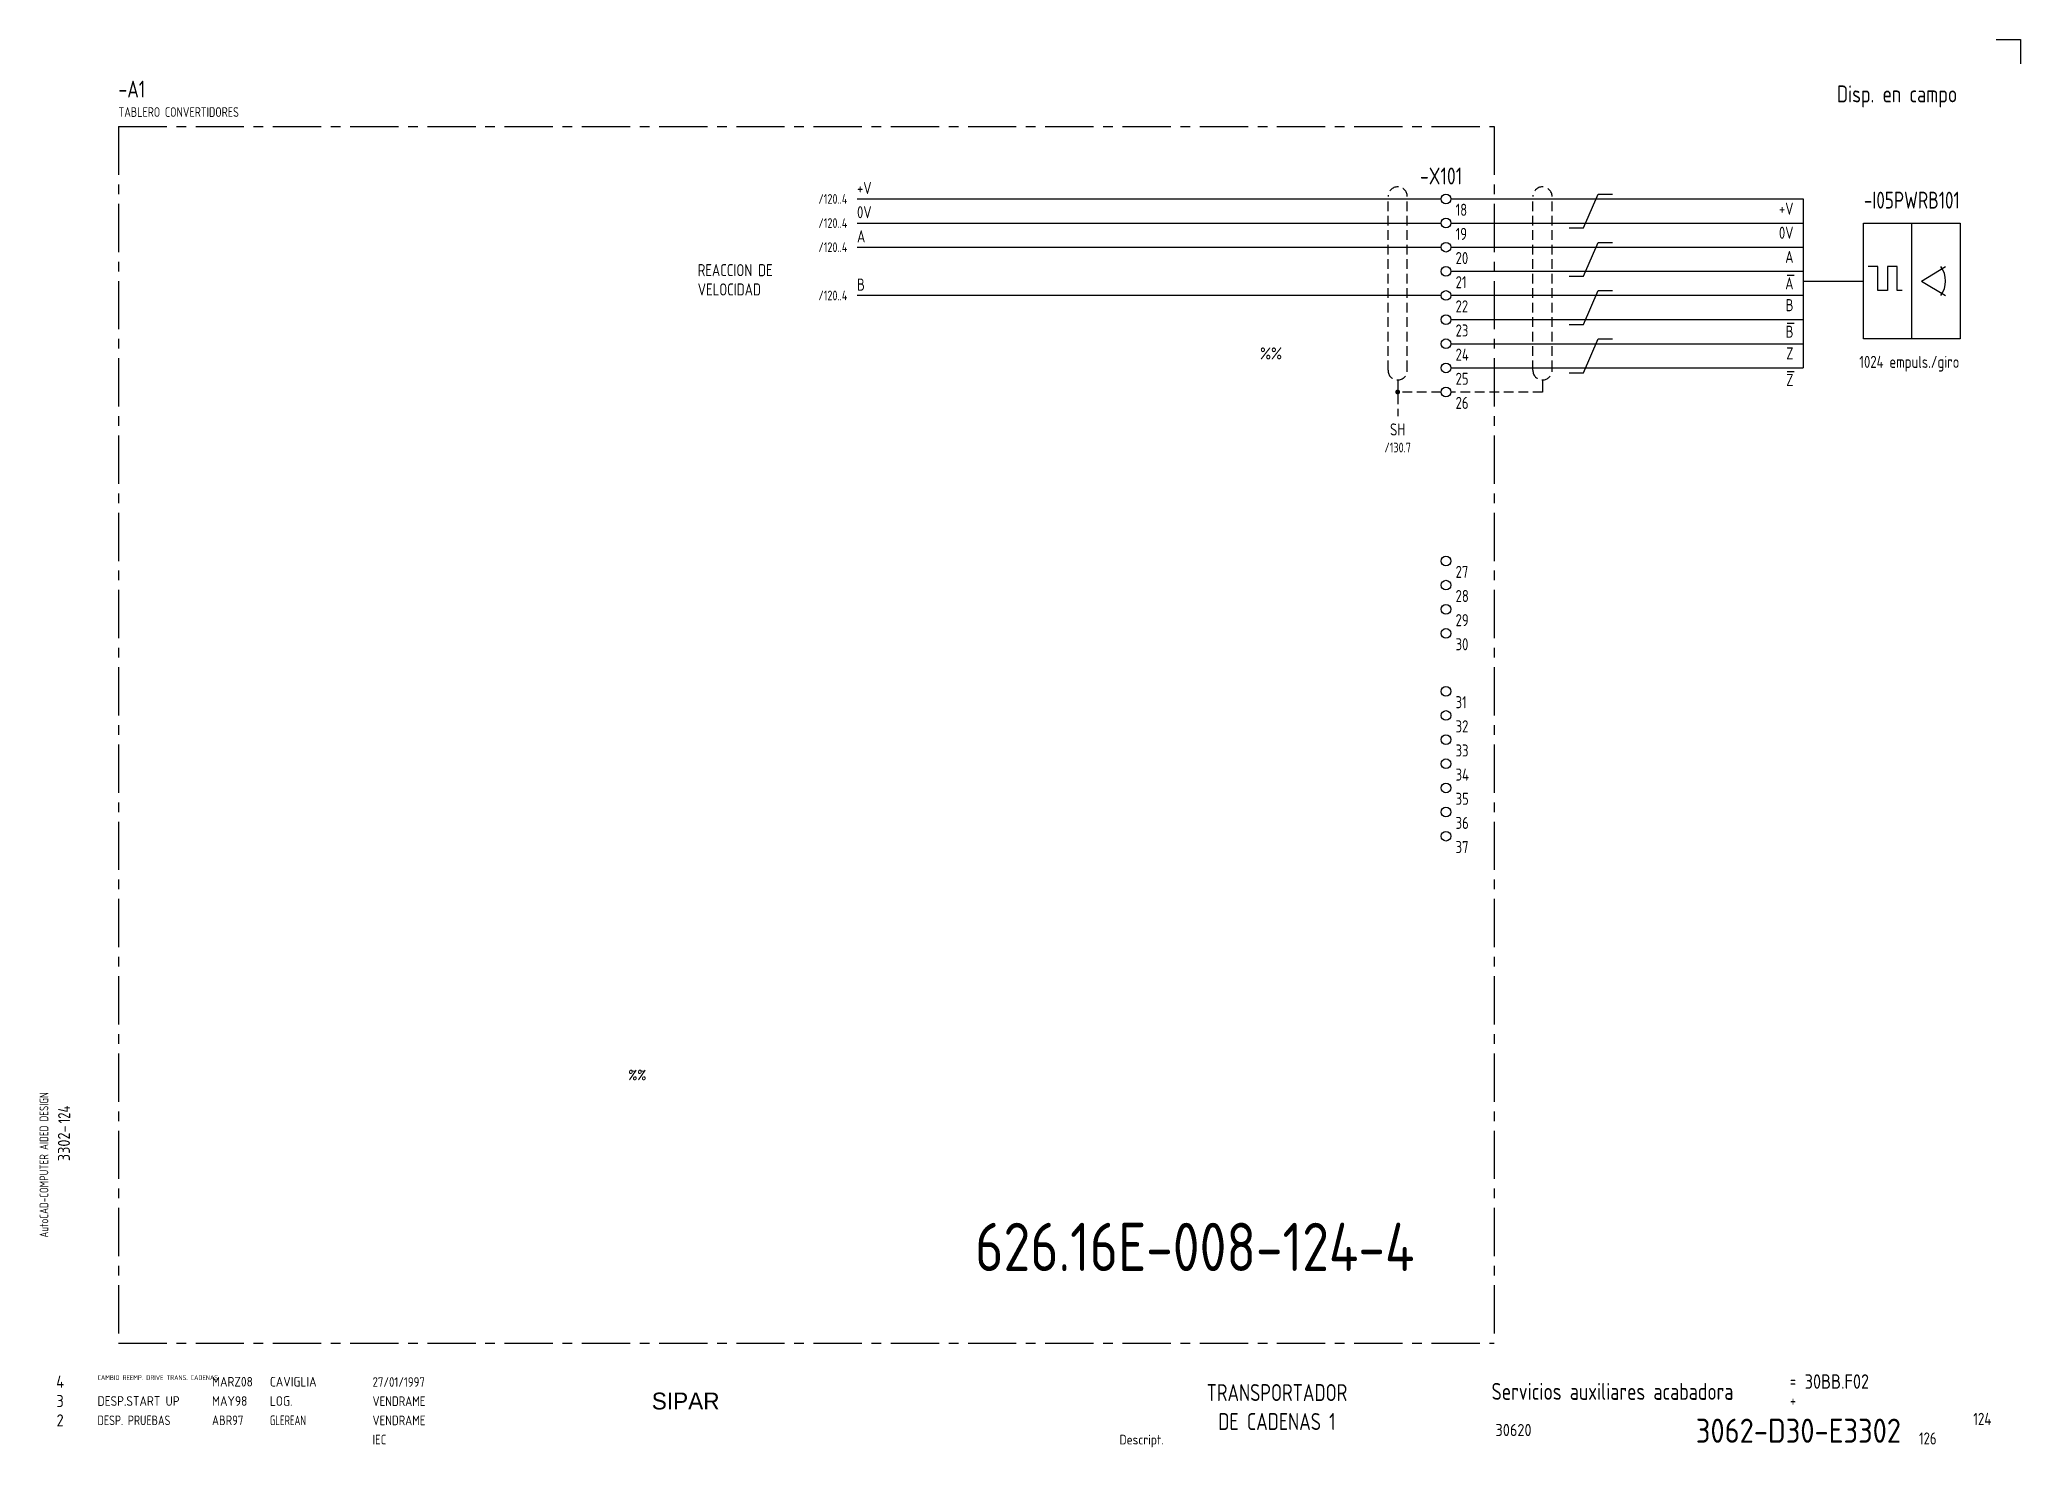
# Model space of a CAD drawing. Extents: x 10 to 420, y 5 to 297.
import ezdxf
from ezdxf.enums import TextEntityAlignment as Align

# ---------------------------------------------------------------- set-up
doc = ezdxf.new("R2010")
doc.units = 0
doc.header["$LTSCALE"] = 8
doc.header["$MEASUREMENT"] = 0
doc.linetypes.add('CENTER', pattern=[2, 1.25, -0.25, 0.25, -0.25])
doc.linetypes.add('HIDDEN', pattern=[0.375, 0.25, -0.125])
doc.layers.get('0').update_dxf_attribs({"linetype": 'CONTINUOUS'})
doc.layers.add('CART', color=7, linetype='CONTINUOUS')
doc.styles.add('DIN', font='DIN', dxfattribs={"width": 0.85})
doc.styles.add('SIMPLEX', font='SIMPLEX', dxfattribs={"width": 0.9})
doc.styles.add('UNIV', font='UNIV')

# ---------------------------------------------------------------- blocks, each defined once
blk = doc.blocks.new('WB-FG100')
at = {"layer": 'CART', "color": 1}
for p, q in [((415, 297), (420, 297)), ((420, 297), (420, 292))]:
    blk.add_line(p, q, dxfattribs=at)
at = {"layer": 'CART', "color": 1, "style": 'DIN', "width": 0.8}
blk.add_text('AutoCAD-COMPUTER AIDED DESIGN', height=1.8, rotation=90, dxfattribs=at).set_placement((11.47, 48.84))
at = {"layer": 'CART', "color": 3, "style": 'DIN', "width": 0.8}
for s, p in [('=', (372.24, 17.91)), ('+', (372.24, 13.87))]:
    blk.add_text(s, height=2.5, dxfattribs=at).set_placement(p)
at = {"layer": 'CART', "color": 7, "style": 'DIN', "width": 0.9}
blk.add_attdef('FILE', text='', height=2.5, rotation=90, dxfattribs=at).set_placement((15.95, 68.38), align=Align.CENTER)
for tag, p in [('MOD-3', (13.92, 19)), ('MOD-2', (13.92, 15)), ('MOD-1', (13.92, 11)), ('NR.COMMESSA', (315, 9))]:
    blk.add_attdef(tag, text='', height=2.5, dxfattribs=at).set_placement(p, align=Align.MIDDLE)
at = {"layer": 'CART', "color": 7, "style": 'DIN'}
for tag, width, p in [('REV-3', 0.9, (21.66, 19)), ('DATA-3', 0.9, (45.37, 19)), ('NOME-3', 0.9, (57.37, 19)), ('REV-2', 0.9, (21.66, 15)), ('DATA-2', 0.9, (45.37, 15)), ('NOME-2', 0.9, (57.37, 15)), ('REV-1', 0.9, (21.66, 11)), ('DATA-1', 0.9, (45.37, 11)), ('NOME-1', 0.7, (57.37, 11))]:
    blk.add_attdef(tag, text='', height=2, dxfattribs=dict(at, width=width)).set_placement(p, align=Align.MIDDLE_LEFT)
at = {"layer": 'CART', "color": 7, "style": 'DIN', "width": 0.9}
for tag, p, height in [('DATA', (78.64, 17.94), 2), ('ESECUTORE', (78.64, 13.97), 2), ('CONTROLLORE', (78.64, 9.99), 2), ('SEGUE', (398.93, 5.65), 2.8), ('NORMA', (78.64, 6.01), 2)]:
    blk.add_attdef(tag, p, '', height=height, dxfattribs=at)
at = {"layer": 'CART', "color": 2, "style": 'DIN', "width": 0.9}
for tag, p in [('TITOLO-1/3', (266.5, 18.23)), ('TITOLO-1/2', (266.5, 15.73)), ('TITOLO-2/3', (266.5, 13.18)), ('TITOLO-2/2', (266.5, 10.68)), ('TITOLO-3/3', (266.5, 8.13))]:
    blk.add_attdef(tag, text='', height=3.5, dxfattribs=at).set_placement(p, align=Align.MIDDLE)
at = {"layer": 'CART', "color": 3, "style": 'DIN', "width": 0.9}
blk.add_attdef('ASSIEME', text='', height=3.5, dxfattribs=at).set_placement((334, 17), align=Align.MIDDLE)
at = {"layer": 'CART', "color": 3, "style": 'DIN', "width": 0.85}
for tag, p in [('=', (375.33, 16.63)), ('+', (375.33, 12.76))]:
    blk.add_attdef(tag, text='', height=3, dxfattribs=at).set_placement(p, align=Align.BOTTOM_LEFT)
at = {"layer": 'CART', "color": 3, "style": 'DIN', "width": 0.9}
blk.add_attdef('FOGLIO', text='', height=2.8, dxfattribs=at).set_placement((414.2, 9.56), align=Align.RIGHT)
at = {"layer": 'CART', "color": 2, "style": 'DIN', "width": 0.9}
blk.add_attdef('DISEGNO', text='', height=5, dxfattribs=at).set_placement((395.27, 6.35), align=Align.RIGHT)
at = {"layer": 'CART', "color": 1, "style": 'DIN', "width": 0.9}
blk.add_attdef('TIPOLOGIA', (233.37, 6), '', height=2, dxfattribs=at)

msp = doc.modelspace()

# ---------------------------------------------------------------- linework, layer by layer
at = {"color": 3, "linetype": 'CENTER'}
for p, q in [((26, 279), (311, 279)), ((26, 279), (26, 27)), ((311, 279), (311, 27)), ((26, 27), (311, 27))]:
    msp.add_line(p, q, dxfattribs=at)
for p, q in [((179, 264), (300, 264)), ((302, 264), (375, 264)), ((329.5, 258), (332.5, 265)), ((332.5, 265), (335.5, 265)), ((375, 264), (375, 229)), ((179, 259), (300, 259)), ((302, 259), (375, 259)), ((387.5, 235), (387.5, 259)), ((387.5, 259), (407.5, 259)), ((397.5, 235), (397.5, 259)), ((407.5, 259), (407.5, 235)), ((326.5, 258), (329.5, 258)), ((329.5, 248), (332.5, 255)), ((332.5, 255), (335.5, 255)), ((179, 254), (300, 254)), ((302, 254), (375, 254)), ((375, 249), (302, 249)), ((326.5, 248), (329.5, 248)), ((375, 247), (387.5, 247)), ((390.5, 250), (388.5, 250)), ((390.5, 245), (390.5, 250)), ((392.5, 250), (392.5, 245)), ((394.5, 250), (392.5, 250)), ((394.5, 245), (394.5, 250)), ((399.5, 247), (404.5, 250)), ((399.5, 247), (404.5, 244)), ((300, 244), (179, 244)), ((375, 244), (302, 244)), ((329.5, 238), (332.5, 245)), ((332.5, 245), (335.5, 245)), ((392.5, 245), (390.5, 245)), ((395.5, 245), (394.5, 245)), ((302, 239), (375, 239)), ((326.5, 238), (329.5, 238)), ((302, 234), (375, 234)), ((329.5, 228), (332.5, 235)), ((332.5, 235), (335.5, 235)), ((407.5, 235), (387.5, 235)), ((302, 229), (375, 229)), ((321, 226.5), (321, 224)), ((326.5, 228), (329.5, 228))]:
    msp.add_line(p, q)
at = {"linetype": 'HIDDEN'}
for p, q in [((289, 228.5), (289, 264.5)), ((293, 228.5), (293, 264.5)), ((319, 228.5), (319, 264.5)), ((323, 228.5), (323, 264.5)), ((291, 226.5), (291, 219)), ((300, 224), (291, 224)), ((321, 224), (302, 224))]:
    msp.add_line(p, q, dxfattribs=at)
at = {"color": 1}
for p, q in [((371.66, 248.24), (373.16, 248.24)), ((371.66, 238.24), (373.16, 238.24)), ((371.66, 228.24), (373.16, 228.24))]:
    msp.add_line(p, q, dxfattribs=at)
at = {"linetype": 'Continuous', "const_width": 0.5}
msp.add_lwpolyline([(290.75, 224, 1), (291.25, 224, 1)], format="xyb", close=True, dxfattribs=at)
for centre in [(301, 264), (301, 259), (301, 254), (301, 249), (301, 244), (301, 239), (301, 234), (301, 229), (301, 224), (301, 189), (301, 184), (301, 179), (301, 174), (301, 162), (301, 157), (301, 152), (301, 147), (301, 142), (301, 137), (301, 132)]:
    msp.add_circle(centre, 1)
at = {"linetype": 'HIDDEN'}
for centre, start, end in [((291, 264.5), 0, 180), ((321, 264.5), 0, 180), ((291, 228.5), 180, 0), ((321, 228.5), 180, 0)]:
    msp.add_arc(centre, 2, start, end, dxfattribs=at)
msp.add_arc((399.5, 247), 5, 323.1301, 36.8699)

# ---------------------------------------------------------------- block references
at = {"layer": 'CART'}
ref = msp.add_blockref('WB-FG100', (0, 0), dxfattribs=at)
ref.add_attrib('TIPOLOGIA', 'Descript.', (233.37, 6), dxfattribs={"color": 1, "height": 2, "style": 'DIN', "width": 0.9})
ref.add_attrib('ASSIEME', 'Servicios auxiliares acabadora', dxfattribs={"color": 3, "height": 3.5, "style": 'DIN', "width": 0.8}).set_placement((335.5, 17), align=Align.MIDDLE)
ref.add_attrib('=', '30BB.F02', dxfattribs={"color": 3, "height": 3, "style": 'DIN', "width": 0.85}).set_placement((375.33, 16.63), align=Align.BOTTOM_LEFT)
ref.add_attrib('NR.COMMESSA', '30620', dxfattribs={"color": 7, "height": 2.5, "style": 'DIN', "width": 0.9}).set_placement((315, 9), align=Align.MIDDLE)
ref.add_attrib('DISEGNO', '3062-D30-E3302', dxfattribs={"color": 2, "height": 5, "style": 'DIN', "width": 0.9}).set_placement((395.27, 6.35), align=Align.RIGHT)
ref.add_attrib('DATA', '27/01/1997', (78.64, 17.94), dxfattribs={"color": 7, "height": 2, "style": 'DIN', "width": 0.85})
ref.add_attrib('ESECUTORE', 'VENDRAME', (78.64, 13.97), dxfattribs={"color": 7, "height": 2, "style": 'DIN', "width": 0.85})
ref.add_attrib('CONTROLLORE', 'VENDRAME', (78.64, 9.99), dxfattribs={"color": 7, "height": 2, "style": 'DIN', "width": 0.85})
ref.add_attrib('NORMA', 'IEC', (78.64, 6.01), dxfattribs={"color": 7, "height": 2, "style": 'DIN', "width": 0.85})
ref.add_attrib('MOD-1', '2', dxfattribs={"color": 7, "height": 2.5, "style": 'DIN', "width": 0.9}).set_placement((13.92, 11), align=Align.MIDDLE)
ref.add_attrib('REV-1', 'DESP. PRUEBAS', dxfattribs={"color": 7, "height": 2, "style": 'DIN', "width": 0.8}).set_placement((21.66, 11), align=Align.MIDDLE_LEFT)
ref.add_attrib('DATA-1', 'ABR97', dxfattribs={"color": 7, "height": 2, "style": 'DIN', "width": 0.85}).set_placement((45.37, 11), align=Align.MIDDLE_LEFT)
ref.add_attrib('NOME-1', 'GLEREAN', dxfattribs={"color": 7, "height": 2, "style": 'DIN', "width": 0.7}).set_placement((57.37, 11), align=Align.MIDDLE_LEFT)
ref.add_attrib('MOD-2', '3', dxfattribs={"color": 7, "height": 2.5, "style": 'DIN', "width": 0.9}).set_placement((13.92, 15), align=Align.MIDDLE)
ref.add_attrib('REV-2', 'DESP.START UP', dxfattribs={"color": 7, "height": 2, "style": 'DIN', "width": 0.9}).set_placement((21.66, 15), align=Align.MIDDLE_LEFT)
ref.add_attrib('DATA-2', 'MAY98', dxfattribs={"color": 7, "height": 2, "style": 'DIN', "width": 0.9}).set_placement((45.37, 15), align=Align.MIDDLE_LEFT)
ref.add_attrib('NOME-2', 'LOG.', dxfattribs={"color": 7, "height": 2, "style": 'DIN', "width": 0.9}).set_placement((57.37, 15), align=Align.MIDDLE_LEFT)
ref.add_attrib('MOD-3', '4', dxfattribs={"color": 7, "height": 2.5, "style": 'DIN', "width": 0.9}).set_placement((13.92, 19), align=Align.MIDDLE)
ref.add_attrib('DATA-3', 'MARZ08', dxfattribs={"color": 7, "height": 2, "style": 'DIN', "width": 0.9}).set_placement((45.37, 19), align=Align.MIDDLE_LEFT)
ref.add_attrib('NOME-3', 'CAVIGLIA', dxfattribs={"color": 7, "height": 2, "style": 'DIN', "width": 0.9}).set_placement((57.37, 19), align=Align.MIDDLE_LEFT)
ref.add_attrib('FILE', '3302-', dxfattribs={"color": 7, "height": 2.5, "rotation": 90, "style": 'DIN', "width": 0.9}).set_placement((15.95, 68.38), align=Align.CENTER)

# ---------------------------------------------------------------- texts
at = {"color": 3, "style": 'DIN', "width": 0.8}
for s, p in [('-A1', (26, 285)), ('Disp. en campo', (382, 284))]:
    msp.add_text(s, height=3.5, dxfattribs=at).set_placement(p)
at = {"style": 'DIN'}
for s, height, width, p in [('TABLERO CONVERTIDORES', 2, 0.8, (26, 281)), ('+V', 2.5, 0.8, (179, 265)), ('18', 2.5, 0.8, (303, 260.5)), ('0V', 2.5, 0.8, (179, 260)), ('A', 2.5, 0.8, (179, 255)), ('19', 2.5, 0.8, (303, 255.5)), ('REACCION DE', 2.5, 0.8, (146, 248)), ('20', 2.5, 0.8, (303, 250.5)), ('VELOCIDAD', 2.5, 0.8, (146, 244)), ('B', 2.5, 0.8, (179, 245)), ('21', 2.5, 0.8, (303, 245.5)), ('22', 2.5, 0.8, (303, 240.5)), ('23', 2.5, 0.8, (303, 235.5)), ('%%', 2.5, 0.85, (262.5, 230.75)), ('24', 2.5, 0.8, (303, 230.5)), ('25', 2.5, 0.8, (303, 225.5)), ('26', 2.5, 0.8, (303, 220.5)), ('27', 2.5, 0.8, (303, 185.5)), ('28', 2.5, 0.8, (303, 180.5)), ('29', 2.5, 0.8, (303, 175.5)), ('30', 2.5, 0.8, (303, 170.5)), ('31', 2.5, 0.8, (303, 158.5)), ('32', 2.5, 0.8, (303, 153.5)), ('33', 2.5, 0.8, (303, 148.5)), ('34', 2.5, 0.8, (303, 143.5)), ('35', 2.5, 0.8, (303, 138.5)), ('36', 2.5, 0.8, (303, 133.5)), ('37', 2.5, 0.8, (303, 128.5)), ('126', 2.5, 0.8, (399, 6))]:
    msp.add_text(s, height=height, dxfattribs=dict(at, width=width)).set_placement(p)
at = {"color": 3, "style": 'DIN'}
for s, width, p in [('-X101', 0.8, (300, 267)), ('-I05PWRB101', 0.77, (397.5, 262)), ('TRANSPORTADOR', 0.8, (266, 15)), ('DE CADENAS 1', 0.8, (266, 9))]:
    msp.add_text(s, height=3.5, dxfattribs=dict(at, width=width)).set_placement(p, align=Align.CENTER)
at = {"style": 'DIN', "width": 0.8}
for p in [(177, 263), (177, 258), (177, 253), (177, 243)]:
    msp.add_text('/120..4', height=2, dxfattribs=at).set_placement(p, align=Align.RIGHT)
at = {"color": 1, "style": 'DIN', "width": 0.8}
for s, p in [('+V', (373, 260.75)), ('0V', (373, 255.75)), ('A', (373, 250.75)), ('A', (373, 245.25)), ('B', (373, 240.75)), ('B', (373, 235.25)), ('Z', (373, 230.75)), ('Z', (373, 225.25))]:
    msp.add_text(s, height=2.5, dxfattribs=at).set_placement(p, align=Align.RIGHT)
at = {"style": 'DIN', "width": 0.8}
for s, height, p in [('1024 empuls./giro', 2.5, (397, 229)), ('SH', 2.5, (291, 215)), ('/130.7', 2, (291, 211.5))]:
    msp.add_text(s, height=height, dxfattribs=at).set_placement(p, align=Align.CENTER)
at = {"color": 7, "linetype": 'Continuous', "style": 'SIMPLEX', "width": 0.9}
msp.add_text('%%', height=2, dxfattribs=at).set_placement((133.5, 82.5), align=Align.MIDDLE)
at = {"style": 'DIN', "width": 0.8}
msp.add_text('124', height=2.5, rotation=90, dxfattribs=at).set_placement((16, 72.5))
at = {"color": 3, "style": 'DIN', "width": 0.8}
msp.add_text('124', height=2.56, dxfattribs=at).set_placement((414, 10), align=Align.RIGHT)
at = {"color": 2, "insert": (203.47, 51.92), "char_height": 10, "width": 111.0411, "attachment_point": 1, "style": 'DIN'}
msp.add_mtext('626.16E-008-124-4', dxfattribs=at)
at = {"linetype": 'Continuous', "insert": (21.67, 20.35), "char_height": 1, "width": 19.4915, "attachment_point": 1, "style": 'DIN'}
msp.add_mtext('CAMBIO REEMP. DRIVE TRANS. CADENAS', dxfattribs=at)
at = {"layer": 'CART', "color": 2, "linetype": 'Continuous', "style": 'UNIV'}
msp.add_text('SIPAR', height=3.5, dxfattribs=at).set_placement((143.5, 13.25), align=Align.CENTER)

doc.saveas('drawing.dxf')
